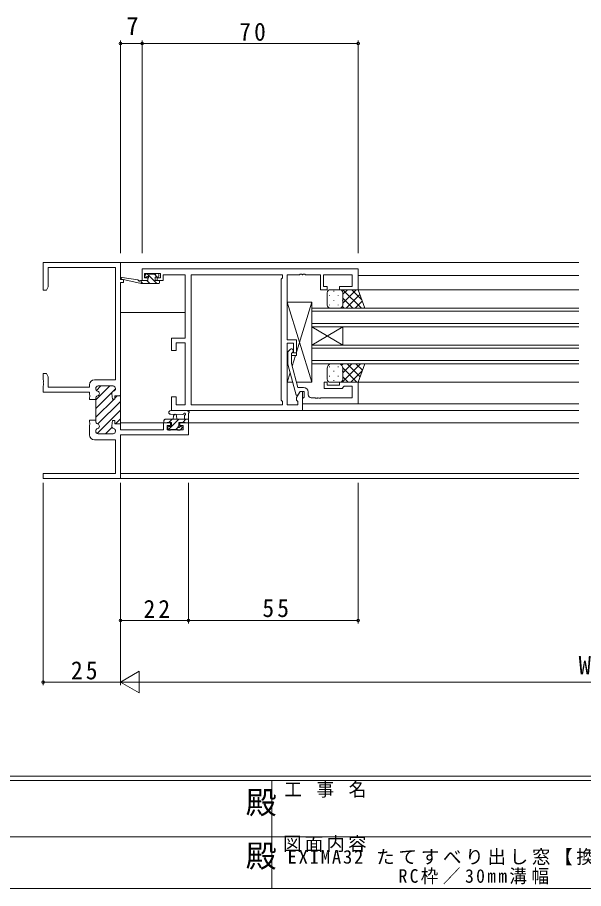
# Model space of a CAD drawing. Units: millimetres, scale not verified. Extents: x -594 to 199, y -420 to 144.
# Drawn here: x -288.6 to -105.3, y -420 to -137.6 of the extents above; entities that cross this region are included whole.
import ezdxf
from ezdxf.enums import TextEntityAlignment as Align

# ---------------------------------------------------------------- set-up
doc = ezdxf.new("R2010")
doc.units = ezdxf.units.MM
doc.header["$LTSCALE"] = 2
for name, color, linetype, lineweight in [('0-1_YKK_ZWAK', 7, 'Continuous', 9), ('0-3_YKK_11', 7, 'Continuous', 9), ('0-4_YKK_12', 2, 'Continuous', 9), ('0-5_YKK_13', 4, 'Continuous', 9), ('0-7_YKK_D', 6, 'Continuous', 9)]:
    doc.layers.add(name, color=color, linetype=linetype, lineweight=lineweight)
doc.layers.add('0-2_USER1', color=7, linetype='Continuous')
doc.styles.add('ＭＳ ゴシック', font='')
doc.styles.get('ＭＳ ゴシック').set_extended_font_data('MS Gothic')

msp = doc.modelspace()

# ---------------------------------------------------------------- linework, layer by layer
at = {"layer": '0-1_YKK_ZWAK'}
for p, q in [((178.8, -383.6), (-591.2, -383.6)), ((141, -385), (-591.2, -385)), ((-206.2, -385), (-206.2, -420)), ((-333.6, -403.199), (-204.8, -403.199)), ((-204.8, -403.199), (-76, -403.199)), ((-591.2, -420), (141, -420))]:
    msp.add_line(p, q, dxfattribs=at)
at = {"layer": '0-3_YKK_11'}
for p, q in [((-280.256, -217.071), (-280.256, -226.071)), ((-255.256, -217.071), (-280.256, -217.071)), ((-255.256, -222.571), (-255.256, -217.071)), ((-278.626, -218.701), (-256.886, -218.701)), ((-278.626, -224.98), (-278.626, -218.701)), ((-256.886, -218.701), (-256.886, -255.071)), ((-248.256, -222.871), (-248.256, -219.071)), ((-248.256, -219.071), (-178.256, -219.071)), ((-178.256, -219.071), (-178.256, -225.871)), ((-254.256, -222.571), (-255.256, -222.571)), ((-254.256, -223.571), (-254.256, -222.571)), ((-246.356, -222.871), (-248.256, -222.871)), ((-247.456, -220.571), (-247.456, -222.071)), ((-242.256, -220.571), (-247.456, -220.571)), ((-247.456, -222.071), (-246.356, -222.071)), ((-246.356, -222.071), (-246.356, -222.871)), ((-243.356, -222.071), (-242.256, -222.071)), ((-243.356, -222.871), (-243.356, -222.071)), ((-241.456, -222.871), (-243.356, -222.871)), ((-242.256, -222.071), (-242.256, -220.571)), ((-241.456, -221.001), (-241.456, -221.801)), ((-234.256, -221.001), (-241.456, -221.001)), ((-241.456, -221.801), (-241.456, -222.871)), ((-234.256, -241.571), (-234.256, -221.001)), ((-232.326, -221.001), (-202.756, -221.001)), ((-232.326, -263.141), (-232.326, -221.001)), ((-232.326, -263.141), (-232.326, -221.001)), ((-202.756, -222.071), (-203.186, -222.501)), ((-203.186, -222.501), (-203.186, -261.641)), ((-202.756, -221.001), (-202.756, -222.071)), ((-201.256, -221.001), (-201.256, -242.171)), ((-197.214, -221.001), (-201.256, -221.001)), ((-197.031, -220.881), (-197.214, -221.001)), ((-196.481, -220.881), (-197.031, -220.881)), ((-196.297, -221.001), (-196.481, -220.881)), ((-196.214, -221.001), (-196.297, -221.001)), ((-196.031, -220.881), (-196.214, -221.001)), ((-195.481, -220.881), (-196.031, -220.881)), ((-195.297, -221.001), (-195.481, -220.881)), ((-190.456, -221.001), (-195.297, -221.001)), ((-190.456, -225.871), (-190.456, -221.001)), ((-189.456, -221.001), (-189.456, -224.871)), ((-180.186, -221.001), (-189.456, -221.001)), ((-180.186, -224.871), (-180.186, -221.001)), ((-279.256, -226.071), (-278.626, -224.98)), ((-255.256, -223.571), (-254.256, -223.571)), ((-255.256, -260.021), (-255.256, -223.571)), ((-188.256, -225.871), (-190.456, -225.871)), ((-189.456, -224.871), (-188.256, -224.871)), ((-188.256, -224.871), (-188.256, -225.871)), ((-184.256, -224.871), (-180.186, -224.871)), ((-184.256, -225.871), (-184.256, -224.871)), ((-178.256, -225.871), (-184.256, -225.871)), ((-280.256, -226.071), (-279.256, -226.071)), ((-238.756, -241.571), (-234.256, -241.571)), ((-238.756, -245.571), (-238.756, -241.571)), ((-201.256, -242.171), (-198.256, -242.171)), ((-198.256, -242.171), (-198.256, -246.371)), ((-237.256, -245.571), (-238.756, -245.571)), ((-237.256, -243.071), (-237.256, -245.571)), ((-234.256, -243.071), (-237.256, -243.071)), ((-234.256, -263.141), (-234.256, -243.071)), ((-201.256, -243.171), (-201.256, -263.141)), ((-199.256, -243.171), (-201.256, -243.171)), ((-200.28, -245.247), (-201.056, -246.023)), ((-199.256, -246.371), (-199.256, -243.171)), ((-201.056, -246.023), (-201.056, -249.968)), ((-199.856, -246.52), (-199.431, -246.096)), ((-199.856, -249.81), (-199.856, -246.52)), ((-198.256, -246.371), (-199.256, -246.371)), ((-201.056, -249.968), (-198.348, -260.071)), ((-197.776, -257.571), (-199.856, -249.81)), ((-280.256, -253.071), (-280.256, -255.113)), ((-279.256, -253.071), (-280.256, -253.071)), ((-278.626, -254.163), (-279.256, -253.071)), ((-280.256, -255.113), (-280.136, -255.297)), ((-280.136, -255.846), (-280.256, -256.03)), ((-280.256, -256.03), (-280.256, -256.113)), ((-280.256, -256.113), (-280.136, -256.297)), ((-280.136, -256.846), (-280.256, -257.03)), ((-280.136, -255.297), (-280.136, -255.846)), ((-280.136, -256.297), (-280.136, -256.846)), ((-278.626, -257.441), (-278.626, -254.163)), ((-265.256, -256.671), (-265.256, -257.441)), ((-256.886, -255.071), (-263.656, -255.071)), ((-189.256, -255.871), (-189.256, -257.871)), ((-188.256, -255.871), (-189.256, -255.871)), ((-188.256, -256.871), (-188.256, -255.871)), ((-184.256, -256.871), (-188.256, -256.871)), ((-184.256, -255.871), (-184.256, -256.871)), ((-178.256, -255.871), (-184.256, -255.871)), ((-178.256, -262.871), (-178.256, -255.871)), ((-280.256, -257.03), (-280.256, -259.071)), ((-280.256, -259.071), (-265.256, -259.071)), ((-265.256, -257.441), (-278.626, -257.441)), ((-265.256, -259.071), (-265.256, -259.863)), ((-263.256, -261.586), (-258.741, -257.071)), ((-263.256, -257.871), (-263.256, -257.972)), ((-263.256, -257.972), (-263.256, -257.871)), ((-263.256, -264.415), (-257.926, -259.085)), ((-263.028, -258.531), (-261.569, -257.071)), ((-257.656, -257.071), (-262.456, -257.071)), ((-262.456, -257.071), (-257.656, -257.071)), ((-257.856, -261.321), (-258.05, -259.612)), ((-258.05, -259.612), (-257.856, -261.321)), ((-257.692, -258.851), (-256.857, -258.016)), ((-256.856, -257.972), (-256.856, -257.871)), ((-256.856, -257.871), (-256.856, -257.972)), ((-198.186, -260.829), (-197.056, -258.871)), ((-195.956, -257.571), (-197.776, -257.571)), ((-197.748, -260.071), (-197.056, -258.871)), ((-197.056, -258.871), (-195.756, -258.871)), ((-197.056, -258.871), (-196.256, -258.871)), ((-196.256, -258.871), (-196.256, -265.071)), ((-195.756, -258.871), (-195.756, -260.671)), ((-194.456, -259.941), (-194.456, -259.071)), ((-189.256, -257.871), (-183.456, -257.871)), ((-183.456, -257.871), (-182.956, -257.371)), ((-182.956, -257.371), (-182.756, -257.171)), ((-182.756, -257.171), (-180.186, -257.171)), ((-180.186, -257.171), (-180.186, -260.941)), ((-265.256, -259.863), (-265.136, -260.047)), ((-265.136, -260.596), (-265.256, -260.78)), ((-265.256, -260.78), (-265.256, -261.471)), ((-265.256, -261.471), (-263.256, -261.471)), ((-265.136, -260.047), (-265.136, -260.596)), ((-263.256, -261.071), (-263.256, -261.471)), ((-263.256, -261.471), (-263.256, -261.071)), ((-263.256, -267.243), (-257.333, -261.321)), ((-263.256, -261.471), (-263.256, -268.171)), ((-262.562, -269.377), (-255.256, -262.071)), ((-257.056, -261.321), (-257.856, -261.321)), ((-257.856, -261.321), (-257.056, -261.321)), ((-257.056, -260.321), (-257.056, -261.321)), ((-255.556, -260.321), (-257.056, -260.321)), ((-257.056, -260.321), (-255.556, -260.321)), ((-257.056, -261.321), (-257.056, -260.321)), ((-257.056, -261.044), (-256.334, -260.321)), ((-255.256, -260.021), (-255.556, -260.321)), ((-255.256, -269.321), (-255.256, -260.021)), ((-238.756, -260.571), (-237.256, -260.571)), ((-238.756, -265.071), (-238.756, -260.571)), ((-237.256, -260.571), (-237.256, -263.141)), ((-203.186, -261.641), (-202.756, -262.071)), ((-202.756, -262.071), (-202.756, -263.141)), ((-198.348, -260.071), (-197.748, -260.071)), ((-198.186, -261.641), (-198.186, -260.829)), ((-197.756, -262.071), (-198.186, -261.641)), ((-197.756, -263.141), (-197.756, -262.071)), ((-195.956, -260.871), (-196.256, -261.171)), ((-196.256, -261.171), (-196.256, -262.871)), ((-195.756, -260.671), (-195.956, -260.871)), ((-192.214, -260.941), (-193.456, -260.941)), ((-192.03, -261.061), (-192.214, -260.941)), ((-191.481, -261.061), (-192.03, -261.061)), ((-191.297, -260.941), (-191.481, -261.061)), ((-191.214, -260.941), (-191.297, -260.941)), ((-191.03, -261.061), (-191.214, -260.941)), ((-190.481, -261.061), (-191.03, -261.061)), ((-190.297, -260.941), (-190.481, -261.061)), ((-180.186, -260.941), (-190.297, -260.941)), ((-262.833, -272.477), (-255.256, -264.9)), ((-196.256, -265.071), (-238.756, -265.071)), ((-237.256, -263.141), (-234.256, -263.141)), ((-202.756, -263.141), (-232.326, -263.141)), ((-201.256, -263.141), (-197.756, -263.141)), ((-196.256, -262.871), (-178.256, -262.871)), ((-265.256, -268.171), (-265.256, -268.863)), ((-263.256, -268.171), (-265.256, -268.171)), ((-263.256, -268.171), (-265.256, -268.171)), ((-263.256, -268.171), (-263.256, -268.572)), ((-256.837, -269.31), (-255.256, -267.728)), ((-265.256, -268.863), (-265.136, -269.047)), ((-265.136, -269.596), (-265.256, -269.78)), ((-265.256, -269.78), (-265.256, -272.971)), ((-265.136, -269.047), (-265.136, -269.596)), ((-260.099, -272.571), (-257.983, -270.455)), ((-258.05, -270.031), (-257.856, -268.321)), ((-257.856, -268.321), (-258.05, -270.031)), ((-257.856, -268.321), (-257.056, -268.321)), ((-257.056, -268.321), (-257.856, -268.321)), ((-257.056, -268.321), (-257.056, -269.321)), ((-257.056, -269.321), (-257.056, -268.321)), ((-257.056, -269.321), (-255.256, -269.321)), ((-255.256, -269.321), (-257.056, -269.321)), ((-255.256, -271.341), (-255.256, -269.321)), ((-241.356, -269.071), (-241.356, -271.341)), ((-239.056, -269.071), (-241.356, -269.071)), ((-240.156, -269.871), (-239.056, -269.871)), ((-240.156, -271.341), (-240.156, -269.871)), ((-239.056, -269.871), (-239.056, -269.071)), ((-236.056, -269.071), (-236.056, -269.871)), ((-233.256, -269.071), (-236.056, -269.071)), ((-236.056, -269.871), (-234.886, -269.871)), ((-234.886, -269.871), (-234.886, -271.341)), ((-233.256, -272.971), (-233.256, -269.071)), ((-263.256, -271.671), (-263.256, -271.771)), ((-263.256, -271.771), (-263.256, -271.671)), ((-262.456, -272.571), (-257.656, -272.571)), ((-257.656, -272.571), (-262.456, -272.571)), ((-256.856, -271.771), (-256.856, -271.671)), ((-256.856, -271.671), (-256.856, -271.771)), ((-241.356, -271.341), (-255.256, -271.341)), ((-255.256, -272.971), (-233.256, -272.971)), ((-255.256, -287.071), (-255.256, -272.971)), ((-234.886, -271.341), (-240.156, -271.341)), ((-263.656, -274.571), (-256.886, -274.571)), ((-256.886, -274.571), (-256.886, -285.441)), ((-280.256, -285.441), (-280.256, -287.071)), ((-256.886, -285.441), (-280.256, -285.441)), ((-280.256, -287.071), (-255.256, -287.071))]:
    msp.add_line(p, q, dxfattribs=at)
for points in [[(-255.256, -260.021), (-255.556, -260.321), (-255.256, -260.021)], [(-263.256, -268.171), (-263.256, -268.572), (-263.256, -268.171)]]:
    msp.add_lwpolyline(points, dxfattribs=at)
for centre, radius, start, end in [((-199.856, -245.671), 0.6, 314.99998, 135), ((-263.656, -256.671), 1.6, 90, 179.99998), ((-262.456, -257.871), 0.8, 90, 179.99998), ((-262.456, -257.871), 0.8, 90, 179.99998), ((-262.456, -257.972), 0.8, 180.00002, 255.52251), ((-262.456, -257.972), 0.8, 180.00002, 255.52251), ((-262.856, -259.521), 0.8, 284.47751, 75.52248), ((-262.856, -259.521), 0.8, 284.47751, 75.52248), ((-257.256, -259.521), 0.8, 104.47752, 186.50302), ((-257.256, -259.521), 0.8, 104.47752, 186.50302), ((-257.656, -257.871), 0.8, 0, 89.99998), ((-257.656, -257.871), 0.8, 0, 89.99998), ((-257.656, -257.972), 0.8, 284.47748, 359.99997), ((-257.656, -257.972), 0.8, 284.47748, 359.99997), ((-195.956, -259.071), 1.5, 0, 89.99998), ((-262.456, -261.071), 0.8, 104.47748, 179.99997), ((-262.456, -261.071), 0.8, 104.47748, 179.99997), ((-193.456, -259.941), 1, 180, 269.99998), ((-262.456, -268.572), 0.8, 180.00002, 255.52251), ((-262.456, -268.572), 0.8, 180.00002, 255.52251), ((-262.456, -271.671), 0.8, 104.47748, 179.99997), ((-262.456, -271.671), 0.8, 104.47748, 179.99997), ((-262.856, -270.121), 0.8, 284.47751, 75.52248), ((-262.856, -270.121), 0.8, 284.47751, 75.52248), ((-257.256, -270.121), 0.8, 173.49696, 255.52246), ((-257.256, -270.121), 0.8, 173.49696, 255.52246), ((-257.656, -271.671), 0.8, 0.00002, 75.52251), ((-257.656, -271.671), 0.8, 0.00002, 75.52251), ((-263.656, -272.971), 1.6, 180, 269.99998), ((-262.456, -271.771), 0.8, 180, 269.99998), ((-262.456, -271.771), 0.8, 180, 269.99998), ((-257.656, -271.771), 0.8, 270, 359.99998), ((-257.656, -271.771), 0.8, 270, 359.99998)]:
    msp.add_arc(centre, radius, start, end, dxfattribs=at)
at = {"layer": '0-4_YKK_12'}
for p, q in [((-255.556, -217.071), (-106.756, -217.071)), ((-254.756, -222.479), (-254.756, -222.571)), ((-232.326, -221.271), (-232.326, -262.841)), ((-178.256, -221.271), (-106.756, -221.271)), ((-178.756, -225.871), (-106.756, -225.871)), ((-255.256, -233.271), (-234.256, -233.271)), ((-193.256, -231.871), (-193.256, -237.871)), ((-106.756, -231.871), (-193.256, -231.871)), ((-193.256, -232.871), (-106.756, -232.871)), ((-106.756, -236.871), (-193.256, -236.871)), ((-193.256, -243.871), (-183.256, -237.871)), ((-193.256, -237.871), (-183.256, -243.871)), ((-193.256, -237.871), (-193.256, -243.871)), ((-193.256, -237.871), (-106.756, -237.871)), ((-183.256, -237.871), (-183.256, -243.871)), ((-193.256, -243.871), (-193.256, -249.871)), ((-106.756, -243.871), (-193.256, -243.871)), ((-193.256, -244.871), (-106.756, -244.871)), ((-106.756, -248.871), (-193.256, -248.871)), ((-193.256, -249.871), (-106.756, -249.871)), ((-178.256, -255.871), (-106.756, -255.871)), ((-232.326, -265.071), (-106.756, -265.071)), ((-178.556, -262.871), (-106.756, -262.871)), ((-255.256, -269.071), (-238.756, -269.071)), ((-236.356, -269.071), (-106.756, -269.071)), ((-255.556, -287.071), (-106.756, -287.071)), ((-255.256, -285.441), (-106.756, -285.441))]:
    msp.add_line(p, q, dxfattribs=at)
at = {"layer": '0-5_YKK_13'}
for p, q in [((-248.556, -223.871), (-254.821, -222.464)), ((-249.668, -222.691), (-254.708, -221.875)), ((-248.556, -222.871), (-248.643, -222.857)), ((-248.556, -223.871), (-248.556, -222.871)), ((-246.358, -222.871), (-248.556, -222.871)), ((-246.87, -220.759), (-247.37, -221.259)), ((-247.158, -221.771), (-246.819, -221.771)), ((-245.719, -223.871), (-246.719, -222.871)), ((-243.474, -223.871), (-246.673, -220.672)), ((-246.058, -220.671), (-246.658, -220.671)), ((-246.358, -222.232), (-246.358, -222.871)), ((-243.858, -220.871), (-245.858, -220.871)), ((-243.329, -221.771), (-244.229, -220.871)), ((-243.958, -221.771), (-243.158, -221.771)), ((-243.958, -222.871), (-243.958, -221.771)), ((-242.858, -222.871), (-243.958, -222.871)), ((-243.158, -220.671), (-243.658, -220.671)), ((-242.858, -221.471), (-242.858, -220.971)), ((-247.964, -223.871), (-248.556, -223.28)), ((-242.858, -223.871), (-248.556, -223.871)), ((-242.558, -223.571), (-242.558, -223.171)), ((-187.256, -225.871), (-184.256, -225.871)), ((-178.256, -225.871), (-184.256, -225.871)), ((-183.256, -230.193), (-178.934, -225.871)), ((-183.256, -227.364), (-181.763, -225.871)), ((-177.183, -231.871), (-183.183, -225.871)), ((-177.09, -229.136), (-180.354, -225.871)), ((-176.113, -231.871), (-178.256, -225.871)), ((-188.256, -230.871), (-188.256, -226.871)), ((-187.591, -227.706), (-187.591, -227.906)), ((-186.176, -226.291), (-186.176, -226.491)), ((-184.761, -227.706), (-184.761, -227.906)), ((-183.256, -226.871), (-183.256, -230.871)), ((-183.256, -226.871), (-183.256, -230.471)), ((-180.011, -231.871), (-183.256, -228.627)), ((-182.106, -231.871), (-177.69, -227.455)), ((-193.256, -255.871), (-201.256, -229.871)), ((-201.256, -229.871), (-201.256, -242.171)), ((-193.256, -229.871), (-201.256, -229.871)), ((-193.256, -229.871), (-198.256, -246.121)), ((-193.256, -255.871), (-193.256, -229.871)), ((-193.256, -255.271), (-193.256, -231.272)), ((-187.591, -230.736), (-187.591, -230.936)), ((-186.176, -229.321), (-186.176, -229.521)), ((-184.761, -230.736), (-184.761, -230.936)), ((-182.839, -231.871), (-183.372, -231.339)), ((-183.346, -229.321), (-183.346, -229.521)), ((-179.277, -231.871), (-176.946, -229.54)), ((-184.256, -231.871), (-187.256, -231.871)), ((-184.256, -231.871), (-176.113, -231.871)), ((-176.449, -231.871), (-176.201, -231.624)), ((-201.256, -242.171), (-198.256, -242.171)), ((-198.256, -242.171), (-198.256, -247.171)), ((-201.256, -247.171), (-201.256, -255.871)), ((-201.056, -247.171), (-201.256, -247.171)), ((-201.056, -247.171), (-201.256, -247.171)), ((-198.256, -247.171), (-199.856, -247.171)), ((-198.579, -247.171), (-199.639, -250.618)), ((-187.591, -251.006), (-187.591, -250.806)), ((-184.256, -249.871), (-187.256, -249.871)), ((-184.761, -251.006), (-184.761, -250.806)), ((-184.256, -249.871), (-176.113, -249.871)), ((-183.602, -250.338), (-183.135, -249.871)), ((-183.479, -255.871), (-177.478, -249.871)), ((-183.256, -252.82), (-180.307, -249.871)), ((-178.638, -255.871), (-183.256, -251.254)), ((-177.612, -254.069), (-181.81, -249.871)), ((-176.868, -251.985), (-178.982, -249.871)), ((-176.113, -249.871), (-178.256, -255.871)), ((-176.123, -249.901), (-176.153, -249.871)), ((-200.303, -252.776), (-201.256, -255.871)), ((-188.256, -251.371), (-188.256, -254.871)), ((-187.591, -254.036), (-187.591, -253.836)), ((-186.176, -252.421), (-186.176, -252.221)), ((-184.761, -254.036), (-184.761, -253.836)), ((-183.346, -252.421), (-183.346, -252.221)), ((-183.256, -254.871), (-183.256, -251.371)), ((-181.467, -255.871), (-183.256, -254.083)), ((-180.65, -255.871), (-176.925, -252.147)), ((-201.256, -255.871), (-199.474, -255.871)), ((-198.231, -255.871), (-193.256, -255.871)), ((-187.256, -255.871), (-184.256, -255.871)), ((-186.176, -255.451), (-186.176, -255.251)), ((-178.256, -255.871), (-184.256, -255.871)), ((-183.346, -255.286), (-183.346, -255.251)), ((-238.984, -265.071), (-233.821, -265.071)), ((-241.156, -268.231), (-240.796, -267.871)), ((-241.156, -268.171), (-241.156, -268.771)), ((-233.256, -267.871), (-240.856, -267.871)), ((-239.779, -271.345), (-236.306, -267.871)), ((-239.551, -268.871), (-238.551, -267.871)), ((-238.984, -266.271), (-235.022, -266.274)), ((-238.156, -267.871), (-238.054, -266.727)), ((-236.956, -267.871), (-237.058, -266.727)), ((-235.06, -268.871), (-234.06, -267.871)), ((-234.456, -266.691), (-234.456, -267.871)), ((-233.256, -268.771), (-233.256, -266.091)), ((-240.856, -269.071), (-240.256, -269.071)), ((-240.056, -268.871), (-238.756, -268.871)), ((-239.956, -270.571), (-239.956, -271.071)), ((-238.756, -270.271), (-239.656, -270.271)), ((-238.756, -268.871), (-238.756, -270.271)), ((-237.36, -271.171), (-236.577, -270.388)), ((-236.356, -268.871), (-234.356, -268.871)), ((-236.356, -269.811), (-236.356, -268.871)), ((-235.556, -270.271), (-235.895, -270.271)), ((-235.843, -271.284), (-235.343, -270.784)), ((-234.156, -269.071), (-233.556, -269.071)), ((-239.656, -271.371), (-239.156, -271.371)), ((-238.956, -271.171), (-236.856, -271.171)), ((-236.656, -271.371), (-236.056, -271.371))]:
    msp.add_line(p, q, dxfattribs=at)
for centre, radius, start, end in [((-254.756, -222.171), 0.3, 80.80246, 257.34137), ((-249.716, -222.987), 0.3, 20.80246, 80.80246), ((-249.156, -222.774), 0.3, 200.80246, 320.80246), ((-248.691, -223.153), 0.3, 80.80246, 140.80246), ((-247.158, -221.471), 0.3, 135, 270), ((-246.658, -220.971), 0.3, 90, 135), ((-246.819, -221.471), 0.3, 270, 326.94426), ((-246.358, -221.771), 0.25, 303.05573, 146.94426), ((-246.058, -222.232), 0.3, 123.05573, 180), ((-246.058, -220.871), 0.2, 0, 90), ((-243.658, -220.871), 0.2, 90, 180), ((-243.158, -220.971), 0.3, 0, 90), ((-243.158, -221.471), 0.3, 270, 0), ((-242.858, -223.171), 0.3, 0, 90), ((-242.858, -223.571), 0.3, 270, 0), ((-187.256, -226.871), 1, 89.99989, 179.99989), ((-184.256, -226.871), 1, 359.99989, 89.99989), ((-187.256, -230.871), 1, 179.99989, 269.99989), ((-184.256, -230.871), 1, 269.99989, 359.99989), ((-186.723, -251.31), 1.534, 110.30881, 182.31169), ((-184.788, -251.31), 1.534, 357.68842, 69.69136), ((-187.256, -254.871), 1, 180.00009, 270.00009), ((-184.256, -254.871), 1, 270.00009, 0.00009), ((-238.983, -265.671), 0.6, 89.95976, 269.95976), ((-233.821, -265.371), 0.3, 40.52878, 90), ((-233.365, -264.982), 0.3, 220.52878, 280.52878), ((-233.256, -265.571), 0.3, 300, 100.52878), ((-240.856, -268.171), 0.3, 90, 180), ((-237.556, -266.771), 0.5, 5.09206, 174.90793), ((-235.022, -265.974), 0.3, 269.95976, 340.81024), ((-234.456, -266.171), 0.3, 300, 160.81024), ((-234.156, -266.691), 0.3, 119.99998, 180), ((-232.956, -266.091), 0.3, 119.99998, 180), ((-240.856, -268.771), 0.3, 180, 270), ((-240.256, -268.871), 0.2, 270, 0), ((-239.656, -270.571), 0.3, 90, 180), ((-239.656, -271.071), 0.3, 180, 270), ((-236.356, -270.271), 0.25, 123.05573, 326.94426), ((-236.656, -269.811), 0.3, 303.05573, 0), ((-235.895, -270.571), 0.3, 90, 146.94426), ((-235.556, -270.571), 0.3, 314.99998, 90), ((-234.156, -268.871), 0.2, 180, 270), ((-233.556, -268.771), 0.3, 270, 0), ((-239.156, -271.171), 0.2, 270, 0), ((-236.656, -271.171), 0.2, 180, 270), ((-236.056, -271.071), 0.3, 270, 314.99998)]:
    msp.add_arc(centre, radius, start, end, dxfattribs=at)
at = {"layer": '0-7_YKK_D'}
for p, q in [((-255.256, -214.071), (-255.256, -145.071)), ((-248.256, -146.072), (-255.256, -146.072)), ((-248.256, -214.071), (-248.256, -145.071)), ((-248.256, -214.071), (-248.256, -145.071)), ((-178.256, -146.072), (-248.256, -146.072)), ((-178.256, -214.071), (-178.256, -145.071)), ((-280.256, -288.441), (-280.256, -354.071)), ((-255.256, -288.441), (-255.256, -354.071)), ((-255.256, -288.441), (-255.256, -334.071)), ((-255.256, -288.441), (-255.256, -354.071)), ((-233.256, -288.441), (-233.256, -334.071)), ((-233.256, -288.441), (-233.256, -334.071)), ((-178.256, -288.441), (-178.256, -334.071)), ((-233.256, -333.071), (-255.256, -333.071)), ((-178.256, -333.071), (-233.256, -333.071)), ((-255.256, -353.071), (-249.193, -349.571)), ((-249.193, -356.571), (-249.193, -349.571)), ((-280.256, -353.071), (-255.256, -353.071)), ((-255.256, -353.071), (-243.131, -353.071)), ((-255.256, -353.071), (-249.193, -356.571)), ((37.744, -353.071), (-248.256, -353.071))]:
    msp.add_line(p, q, dxfattribs=at)
for centre in [(-255.256, -146.072), (-248.256, -146.072), (-248.256, -146.072), (-178.256, -146.072), (-255.256, -333.071), (-233.256, -333.071), (-233.256, -333.071), (-178.256, -333.071), (-280.256, -353.071)]:
    msp.add_circle(centre, 0.425, dxfattribs=at)

# ---------------------------------------------------------------- texts
at = {"layer": '0-1_YKK_ZWAK', "color": 3, "style": 'ＭＳ ゴシック'}
for p in [(-214.682, -397.956), (-214.682, -415.278)]:
    msp.add_text('殿', height=7.331, dxfattribs=at).set_placement(p, align=Align.BOTTOM_LEFT)
at = {"layer": '0-1_YKK_ZWAK', "char_height": 4.399, "attachment_point": 7, "style": 'ＭＳ ゴシック'}
for s, insert in [('\\T1.22;\\W0.95;工\\~事\\~名', (-202.188, -390.533)), ('\\T1.17;図面内容', (-202.583, -408.148))]:
    msp.add_mtext(s, dxfattribs=dict(at, insert=insert))
at = {"layer": '0-2_USER1', "char_height": 4.399, "attachment_point": 7, "style": 'ＭＳ ゴシック'}
for s, insert in [('\\T1.2;EXIMA32\\~たてすべり出し窓【換気付非常用進入口仕様】\\~', (-201.129, -412.449)), ('\\T1.26;\\W0.95;RC枠／30mm溝幅\\~', (-165.163, -418.625))]:
    msp.add_mtext(s, dxfattribs=dict(at, insert=insert))
at = {"layer": '0-7_YKK_D', "color": 7, "style": 'ＭＳ ゴシック'}
for s, p in [('7', (-253.356, -145.071)), ('W', (-106.856, -352.271))]:
    msp.add_text(s, height=5.865, dxfattribs=at).set_placement(p, align=Align.BOTTOM_LEFT)
at = {"layer": '0-7_YKK_D', "color": 7, "char_height": 5.865, "attachment_point": 7, "style": 'ＭＳ ゴシック'}
for s, insert in [('\\T1.27;\\W0.95;70', (-216.776, -145.271)), ('\\T1.27;\\W0.95;22', (-247.776, -332.271)), ('\\T1.27;\\W0.95;55', (-209.276, -332.071)), ('\\T1.27;\\W0.95;25', (-271.276, -352.271))]:
    msp.add_mtext(s, dxfattribs=dict(at, insert=insert))

doc.saveas('drawing.dxf')
